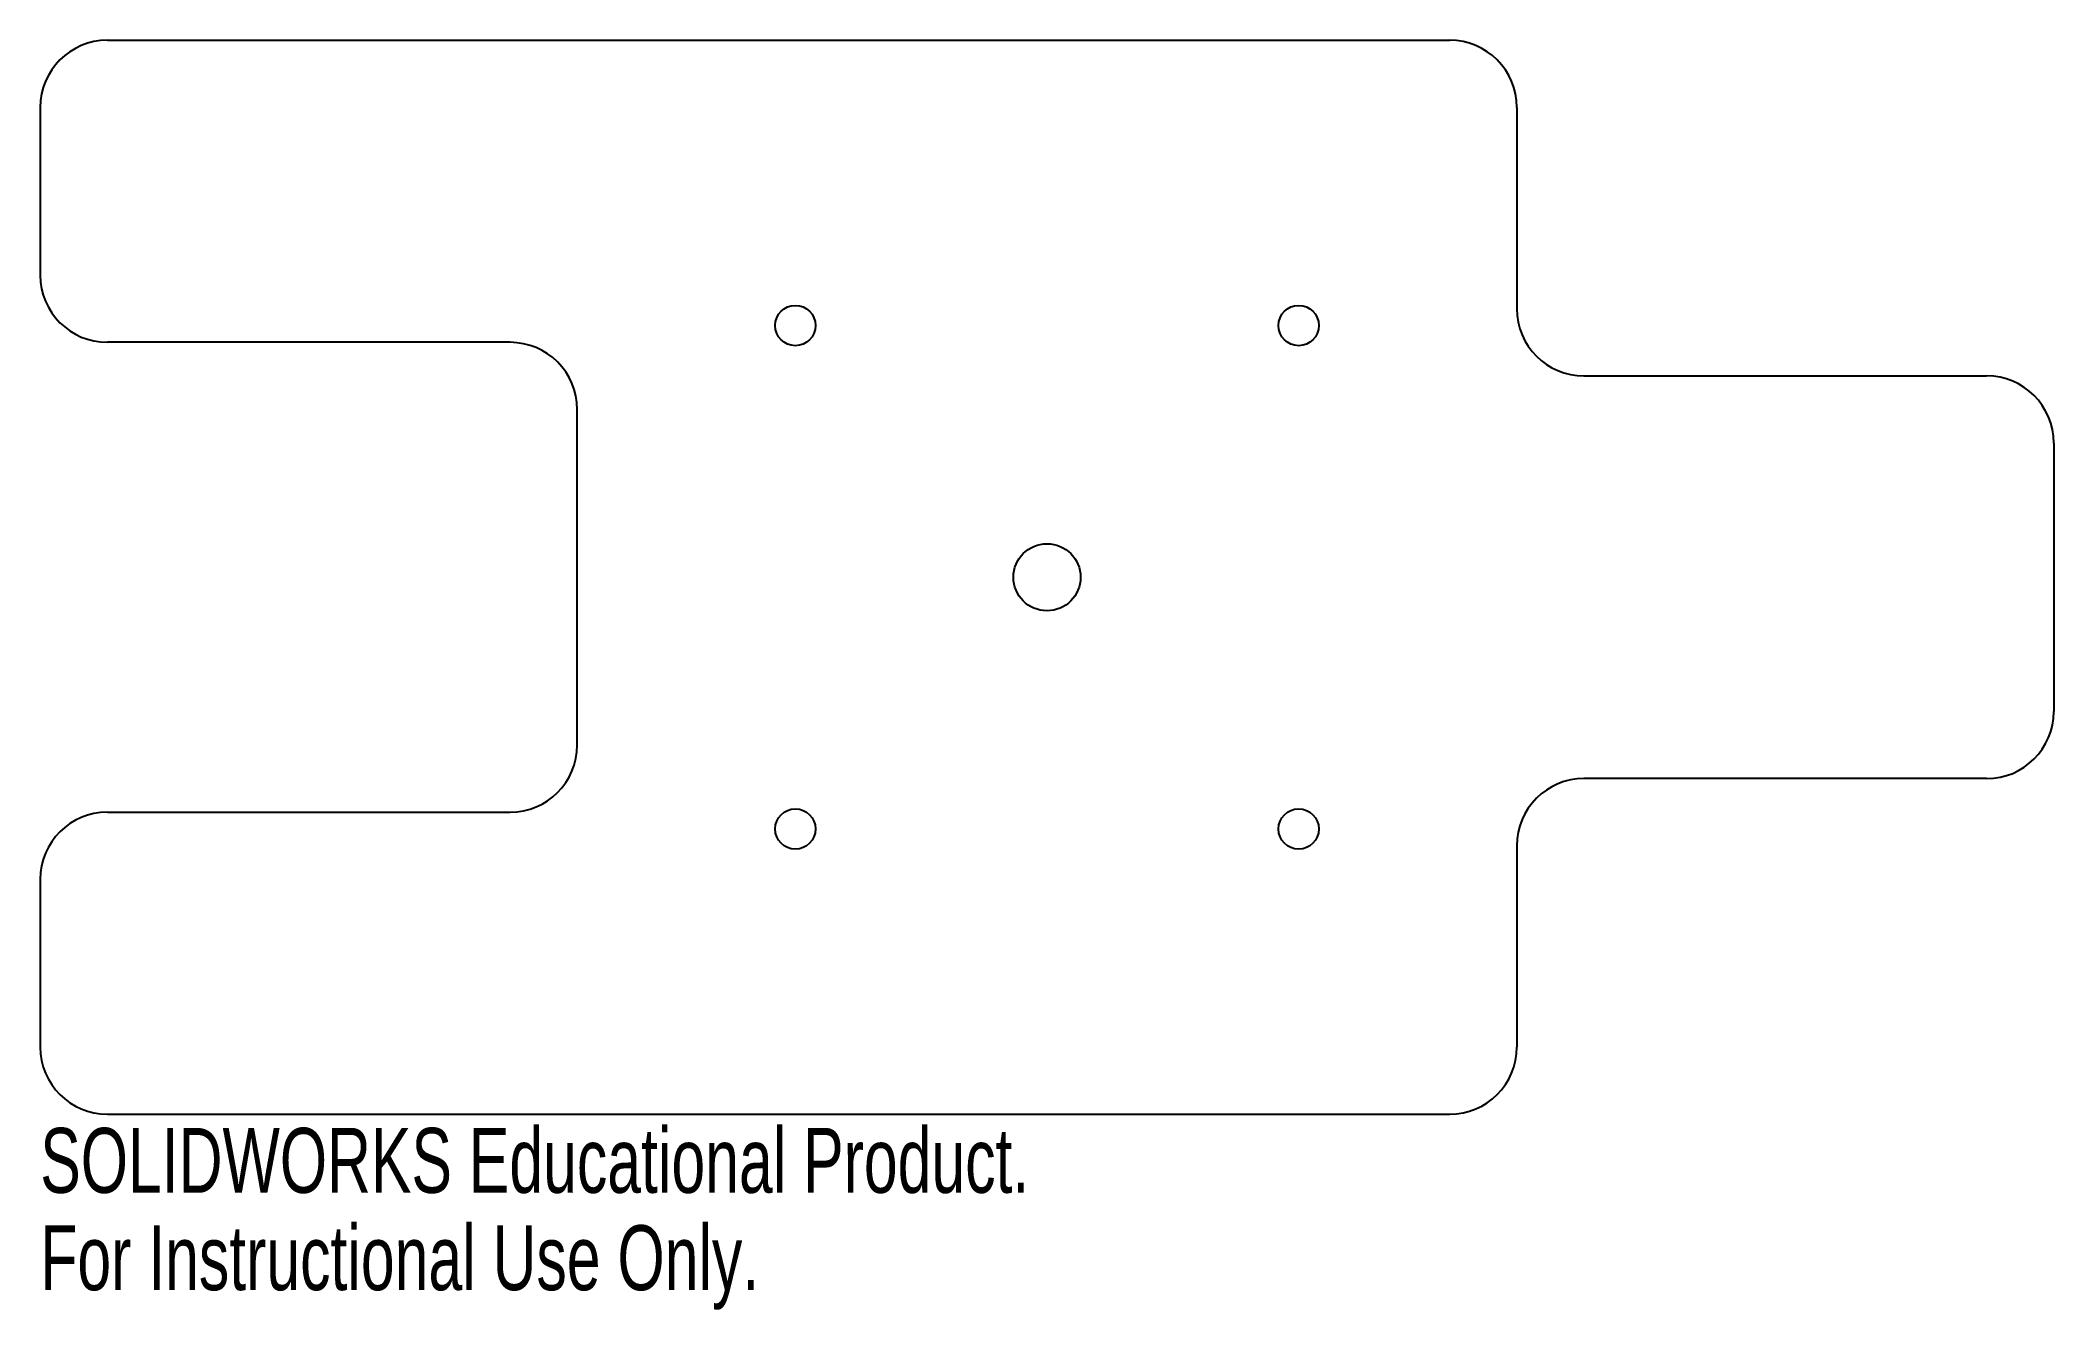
# Model space of a CAD drawing. Header units: millimetres. Extents: x -75 to 75, y -55 to 40.
import ezdxf

# ---------------------------------------------------------------- set-up
doc = ezdxf.new("R2010")
doc.units = ezdxf.units.MM
doc.styles.add('SLDTEXTSTYLE0', font='TXT', dxfattribs={"width": 0.7})

msp = doc.modelspace()

# ---------------------------------------------------------------- linework, layer by layer
at = {"color": 7, "linetype": 'Continuous', "lineweight": 25}
for p, q in [((-70, 40), (30, 40)), ((-75, 35), (-75, 22.5)), ((35, 35), (35, 20)), ((-40, 17.5), (-70, 17.5)), ((40, 15), (70, 15)), ((-35, -12.5), (-35, 12.5)), ((75, 10), (75, -10)), ((70, -15), (40, -15)), ((-70, -17.5), (-40, -17.5)), ((35, -20), (35, -35)), ((-75, -22.5), (-75, -35)), ((-70, -40), (30, -40))]:
    msp.add_line(p, q, dxfattribs=at)
for centre, radius in [((-18.75, 18.75), 1.5), ((18.75, 18.75), 1.5), ((0, 0), 2.5), ((-18.75, -18.75), 1.5), ((18.75, -18.75), 1.5)]:
    msp.add_circle(centre, radius, dxfattribs=at)
for centre, start, end in [((-70, 35), 90, 180), ((30, 35), 0, 90), ((-70, 22.5), 180, 270), ((40, 20), 180, 270), ((-40, 12.5), 0, 90), ((70, 10), 0, 90), ((70, -10), 270, 0), ((-40, -12.5), 270, 0), ((40, -20), 90, 180), ((-70, -22.5), 90, 180), ((-70, -35), 180, 270), ((30, -35), 270, 0)]:
    msp.add_arc(centre, 5, start, end, dxfattribs=at)

# ---------------------------------------------------------------- texts
at = {"color": 7, "linetype": 'Continuous', "char_height": 4.8336, "attachment_point": 1, "style": 'SLDTEXTSTYLE0'}
for s, insert in [('SOLIDWORKS Educational Product.', (-75, -41.02)), ('For Instructional Use Only.', (-75, -48.27))]:
    msp.add_mtext(s, dxfattribs=dict(at, insert=insert))

doc.saveas('drawing.dxf')
